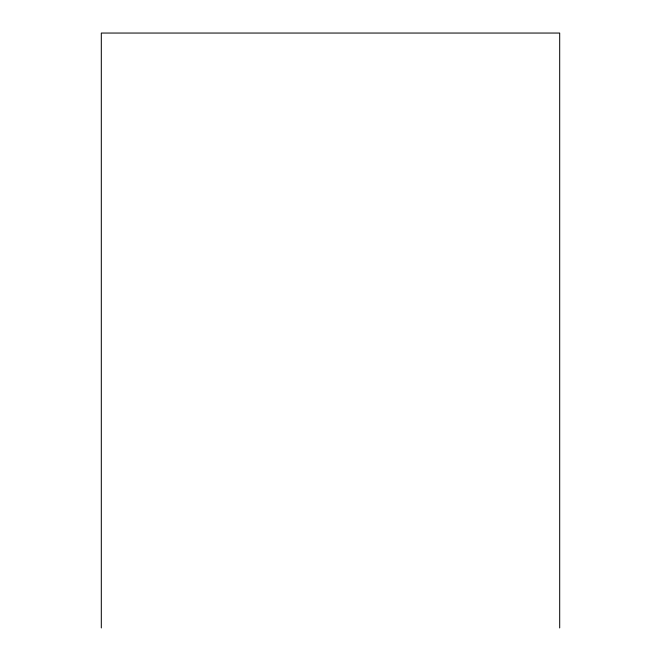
<?xml version="1.0" encoding="UTF-8"?>
<svg xmlns="http://www.w3.org/2000/svg" width="661" height="661" viewBox="0 0 661 661"><rect width="100%" height="100%" fill="white"/><g stroke="black" fill="none" stroke-linecap="round" stroke-linejoin="round"><path stroke-width="0.99" d="M559.693 627.95L559.693 33.05L101.307 33.05L101.307 627.95"/></g></svg>
